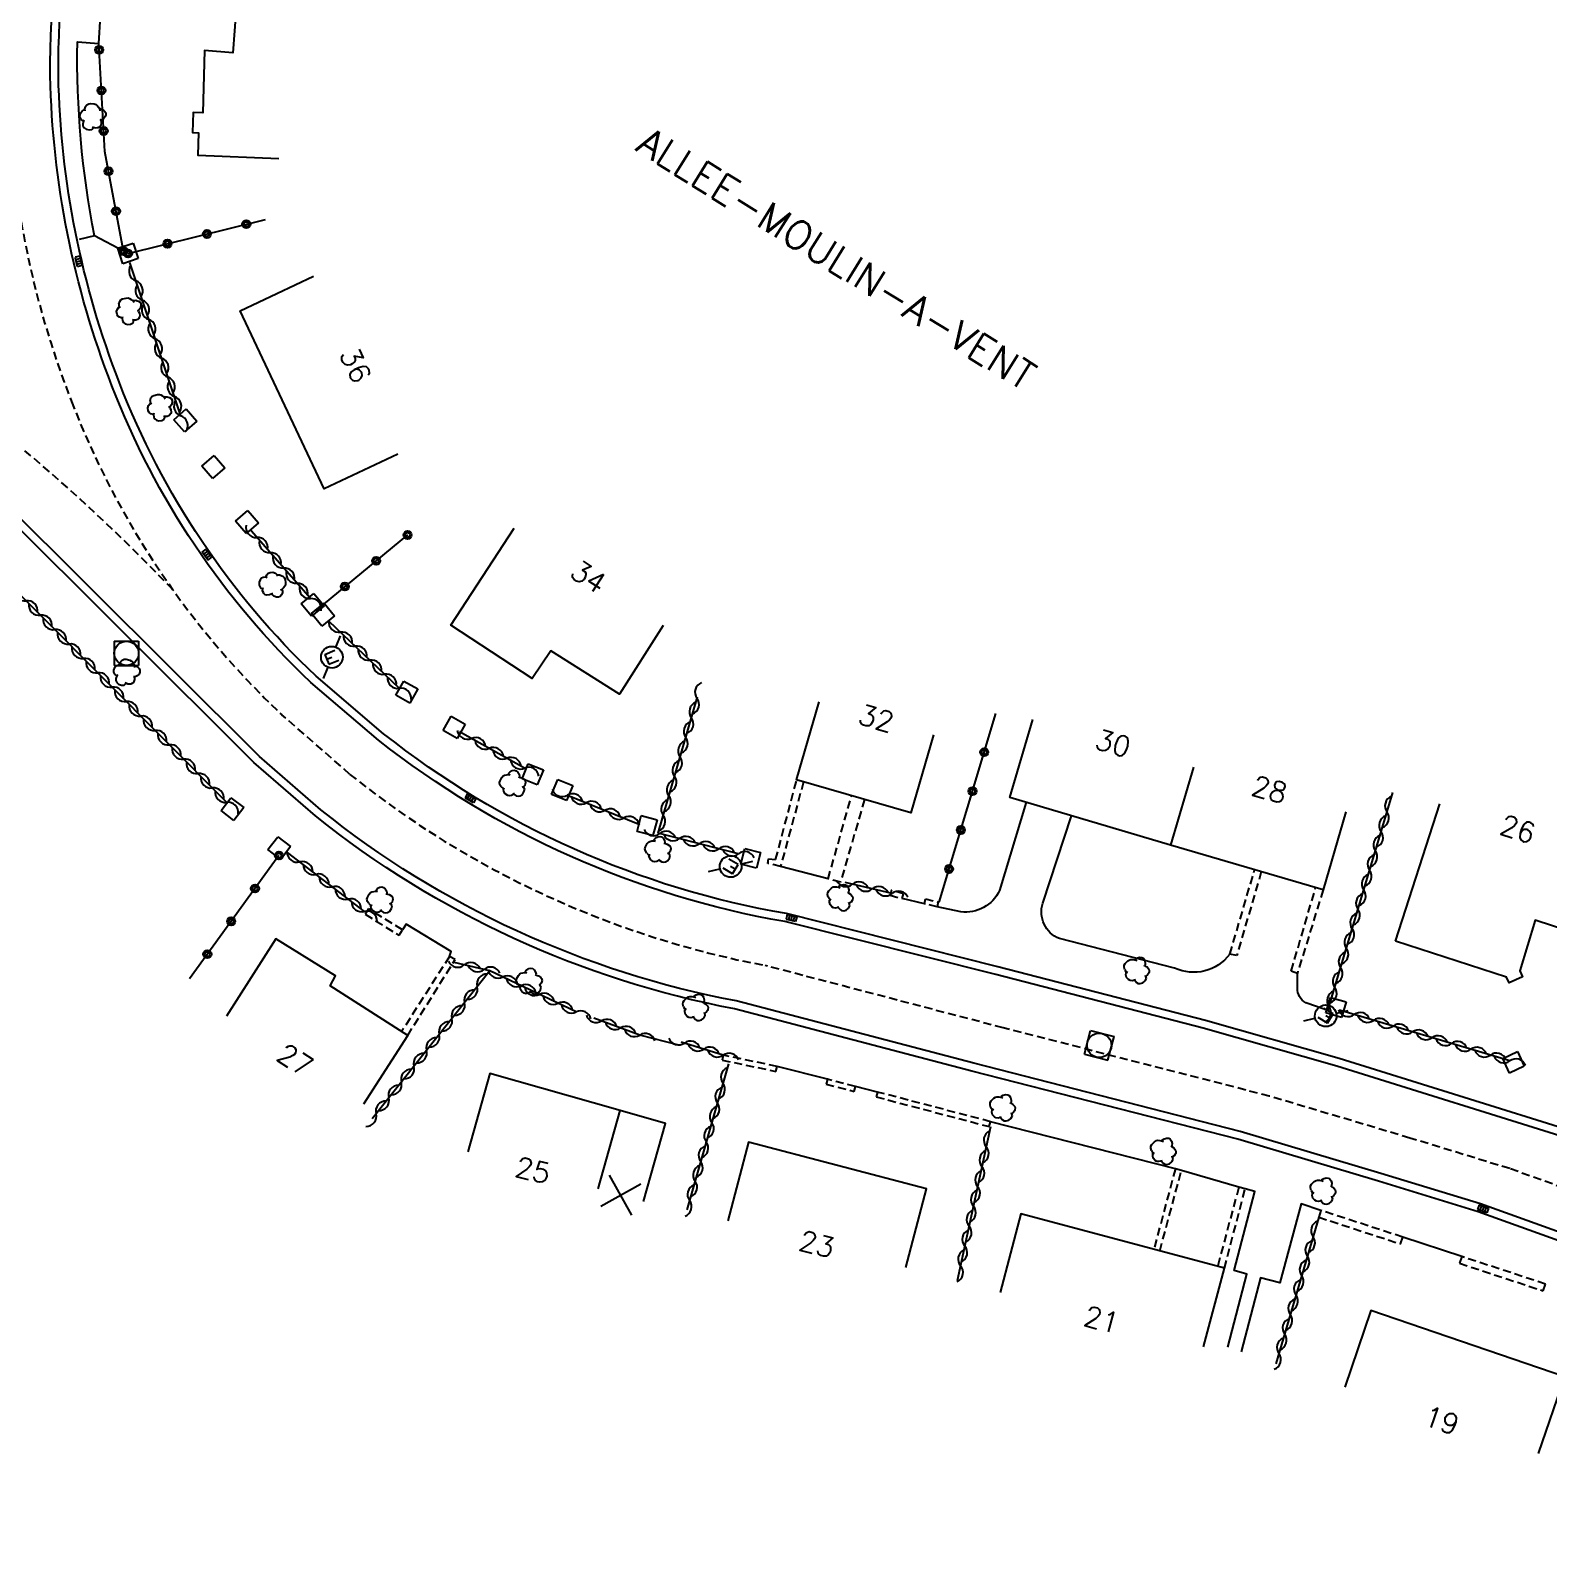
# Model space of a CAD drawing. Header units: millimetres. Extents: x 184999 to 186001, y 128999 to 130000.
# Drawn here: x 185634.3 to 185727.7, y 129605.5 to 129699.5 of the extents above; entities that cross this region are included whole.
import ezdxf
from ezdxf.enums import TextEntityAlignment as Align

# ---------------------------------------------------------------- set-up
doc = ezdxf.new("R2010")
doc.units = ezdxf.units.MM
doc.linetypes.add('DASHED', pattern=[0.75, 0.5, -0.25])
doc.layers.get('0').update_dxf_attribs({"linetype": 'CONTINUOUS'})
for name, color, linetype in [('W0001', 6, 'DASHED'), ('W0008', 7, 'CONTINUOUS'), ('W0100', 7, 'CONTINUOUS'), ('W0112', 1, 'DASHED'), ('W0300', 7, 'CONTINUOUS'), ('W0310', 3, 'CONTINUOUS'), ('W0322', 7, 'CONTINUOUS'), ('W0334', 7, 'CONTINUOUS'), ('W0400', 7, 'CONTINUOUS'), ('W0420', 7, 'CONTINUOUS'), ('W0471', 7, 'CONTINUOUS'), ('W0989', 7, 'CONTINUOUS'), ('W0991', 7, 'CONTINUOUS'), ('W1102', 7, 'CONTINUOUS')]:
    doc.layers.add(name, color=color, linetype=linetype)
doc.styles.get("Standard").update_dxf_attribs({"font": 'romans.shx', "width": 0.85})

# ---------------------------------------------------------------- blocks, each defined once
blk = doc.blocks.new('t991o')
at = {"color": 0, "linetype": 'Continuous'}
for p, q in [((-1, 1), (1, -1)), ((-1, -1), (1, 1))]:
    blk.add_line(p, q, dxfattribs=at)
blk = doc.blocks.new('T420')
for p, q in [((0.75, 0.75), (-0.75, 0.75)), ((-0.75, 0.75), (-0.75, -0.75)), ((0.75, 0.75), (0.75, -0.75)), ((0.75, -0.75), (-0.75, -0.75))]:
    blk.add_line(p, q)
blk.add_ellipse((0, 0), major_axis=(-0.53, 0.53), ratio=1, start_param=3.926991, end_param=10.210176)
blk = doc.blocks.new('T300')
for p, q in [((-0.8, 0.514), (-0.857, 0.343)), ((-0.857, 0.343), (-0.857, 0.171)), ((-0.857, 0.171), (-0.743, 0.057)), ((-0.686, 0.629), (-0.8, 0.514)), ((-0.8, -0.057), (-0.743, 0.057)), ((-0.743, 0.057), (-0.686, 0.114)), ((-0.571, 0.686), (-0.686, 0.629)), ((-0.457, 0.686), (-0.571, 0.686)), ((-0.286, 0.629), (-0.457, 0.686)), ((-0.286, 0.629), (-0.171, 0.743)), ((-0.229, 0.571), (-0.286, 0.629)), ((-0.171, 0.743), (-0.057, 0.8)), ((-0.057, 0.8), (0.057, 0.8)), ((0.057, 0.8), (0.229, 0.743)), ((0.229, 0.743), (0.343, 0.629)), ((0.343, 0.629), (0.4, 0.514)), ((0.457, 0.457), (0.343, 0.457)), ((0.4, 0.514), (0.4, 0.457)), ((0.571, 0.4), (0.457, 0.457)), ((0.571, 0.4), (0.686, 0.286)), ((0.686, 0.286), (0.743, 0.171)), ((0.743, 0.057), (0.686, -0.171)), ((0.743, 0.171), (0.743, 0.057)), ((-0.8, -0.171), (-0.8, -0.057)), ((-0.8, -0.229), (-0.8, -0.171)), ((-0.743, -0.343), (-0.8, -0.229)), ((-0.686, -0.4), (-0.743, -0.343)), ((-0.514, -0.457), (-0.686, -0.4)), ((-0.4, -0.457), (-0.514, -0.457)), ((-0.4, -0.457), (-0.343, -0.457)), ((-0.343, -0.457), (-0.343, -0.4)), ((-0.343, -0.514), (-0.343, -0.457)), ((-0.286, -0.629), (-0.343, -0.514)), ((-0.171, -0.743), (-0.286, -0.629)), ((-0.057, -0.8), (-0.171, -0.743)), ((0.057, -0.8), (-0.057, -0.8)), ((0.171, -0.743), (0.057, -0.8)), ((0.229, -0.686), (0.171, -0.743)), ((0.286, -0.457), (0.229, -0.457)), ((0.286, -0.629), (0.229, -0.686)), ((0.457, -0.4), (0.286, -0.457)), ((0.343, -0.514), (0.286, -0.629)), ((0.343, -0.514), (0.343, -0.457)), ((0.571, -0.343), (0.457, -0.4)), ((0.629, -0.286), (0.571, -0.343)), ((0.686, -0.171), (0.629, -0.286))]:
    blk.add_line(p, q)
blk = doc.blocks.new('t322o')
at = {"color": 0, "linetype": 'Continuous'}
for radius in [0.25, 0.15]:
    blk.add_circle((0, 0), radius, dxfattribs=at)
blk = doc.blocks.new('t310o')
at = {"color": 0, "linetype": 'Continuous'}
for centre, start, end in [((-0.5, 0.375), 216.8699, 323.1304), ((0.5, -0.375), 36.8699, 143.1303)]:
    blk.add_arc(centre, 0.625, start, end, dxfattribs=at)
blk = doc.blocks.new('t112o')
at = {"color": 0, "linetype": 'Continuous'}
for p, q in [((-0.5, 0.5), (0.5, 0.5)), ((-0.5, -0.5), (-0.5, 0.5)), ((0.5, 0.5), (0.5, -0.5)), ((0.5, -0.5), (-0.5, -0.5))]:
    blk.add_line(p, q, dxfattribs=at)
blk = doc.blocks.new('T400')
for p, q in [((-0.15, 0.3), (0.15, 0.3)), ((-0.15, -0.25), (-0.15, 0.3)), ((-0.15, 0.15), (0.15, 0.15)), ((-0.15, 0), (0.15, 0)), ((0.15, 0.3), (0.15, -0.25)), ((-0.15, -0.15), (0.15, -0.15)), ((-0.15, -0.25), (-0.15, -0.3)), ((-0.15, -0.3), (0.15, -0.3)), ((0.15, -0.3), (0.15, -0.25))]:
    blk.add_line(p, q)
blk = doc.blocks.new('T471')
for p, q in [((0.500001, 0.500001), (1.000002, 1.000002)), ((-0.333334, 0.333334), (-0.333334, -0.333334)), ((-0.333334, 0.333334), (0.333334, 0.333334)), ((-0.333334, 0), (0, 0)), ((-0.500001, -0.500001), (-1.000002, -1.000002)), ((-0.333334, -0.333334), (0.333334, -0.333334))]:
    blk.add_line(p, q)
blk.add_ellipse((0, 0), major_axis=(0.471405, 0.471405), ratio=1, start_param=5.497787144, end_param=11.780972451)

msp = doc.modelspace()

# ---------------------------------------------------------------- linework, layer by layer
at = {"layer": 'W0001'}
for points in [[(185780.961, 129605.544, 0.048411), (185756.767, 129617.441), (185746.33, 129621.951), (185725.347, 129629.491), (185719.206, 129631.37), (185710.548, 129633.956), (185694.166, 129638.155), (185679.531, 129641.988, -0.122766), (185653.96, 129653.755), (185650.025, 129657.207), (185650.025, 129657.207), (185649.769, 129657.425, -0.11212), (185636.83, 129676.69, -0.088161), (185632.85, 129696.704, -0.119877), (185639.187, 129723.516)], [(185643.059, 129665.12, 0.051849), (185625.162, 129680.351, 0.05638), (185608.961, 129688.275, 0.046528), (185593.293, 129692.582, 0.130937), (185557.946, 129690.958)]]:
    msp.add_lwpolyline(points, format="xyb", dxfattribs=at)
at = {"layer": 'W0008'}
for points in [[(185772.948, 129665.51), (185759.971, 129648.012), (185747.535, 129630.372), (185746.802, 129629.461, -0.245246), (185738.597, 129627.904), (185729.418, 129631.209), (185714.698, 129635.788), (185706.488, 129638.13), (185693.713, 129641.435), (185680.73, 129644.694, -0.12516), (185655.723, 129655.867), (185651.553, 129659.415, -0.111805), (185639.321, 129677.657, -0.088101), (185635.522, 129696.74, -0.119627), (185641.552, 129722.272)], [(185774.784, 129605.968, 0.039263), (185754.974, 129615.265), (185744.536, 129619.775), (185723.553, 129627.315), (185717.413, 129629.194), (185708.755, 129631.781), (185692.373, 129635.979), (185677.737, 129639.812, -0.122766), (185652.166, 129651.58), (185648.396, 129654.854), (185632.593, 129670.581, 0.104133), (185625.993, 129676.055), (185625.817, 129675.919), (185622.51, 129678.005, 0.104349), (185591.503, 129689.662, 0.072797), (185569.281, 129689.864), (185559.233, 129687.888)]]:
    msp.add_lwpolyline(points, format="xyb", dxfattribs=at)
at = {"layer": 'W0100'}
msp.add_line((185718.316, 129643.488), (185721.055, 129651.938), dxfattribs=at)
for points in [[(185650.761, 129710.284), (185645.771, 129710.596), (185645.37, 129704.172), (185647.179, 129704.001), (185646.851, 129699.516), (185646.752, 129698.166), (185645.014, 129698.293), (185644.908, 129694.46), (185644.314, 129694.477), (185644.28, 129693.258), (185644.652, 129693.234), (185644.595, 129691.856), (185649.59, 129691.649)], [(185656.907, 129673.458), (185652.389, 129671.317), (185647.2, 129682.269), (185651.718, 129684.41)], [(185673.236, 129662.91), (185670.563, 129658.685), (185666.335, 129661.36), (185665.189, 129659.655), (185660.169, 129662.94), (185664.074, 129668.907)], [(185689.878, 129656.183), (185688.488, 129651.379), (185681.46, 129653.412), (185682.849, 129658.215)], [(185715.266, 129651.45), (185713.86, 129646.651), (185704.47, 129649.403), (185694.582, 129652.33), (185696.001, 129657.124)], [(185729.104, 129644.072), (185726.92, 129644.78), (185725.974, 129641.653), (185726.138, 129641.301), (185725.316, 129640.917), (185725.15, 129641.273), (185718.316, 129643.488)], [(185654.831, 129633.474), (185657.519, 129637.69), (185652.744, 129640.735), (185653.076, 129641.349), (185649.403, 129643.634), (185646.366, 129638.871)], [(185672.025, 129627.463), (185673.391, 129632.273), (185670.607, 129633.064), (185662.584, 129635.343), (185661.217, 129630.534)], [(185688.18, 129623.412), (185689.447, 129628.249), (185678.486, 129631.122), (185677.218, 129626.285)], [(185706.491, 129618.528), (185707.782, 129623.358), (185695.266, 129626.704), (185693.975, 129621.873)], [(185727.114, 129611.956), (185728.732, 129616.687), (185716.806, 129620.765), (185715.188, 129616.034)]]:
    msp.add_lwpolyline(points, dxfattribs=at)
at = {"layer": 'W0112'}
for points in [[(185681.88, 129653.291), (185680.472, 129648.086), (185679.693, 129648.271), (185679.723, 129648.546), (185680.166, 129648.504), (185681.46, 129653.412)], [(185685.632, 129652.205), (185684.161, 129647.119), (185683.395, 129647.317), (185684.837, 129652.436)], [(185710.058, 129647.766), (185708.545, 129642.602), (185708.12, 129642.685), (185709.644, 129647.887)], [(185713.86, 129646.651), (185712.275, 129641.502), (185711.895, 129641.645), (185713.402, 129646.786)], [(185657.519, 129637.69), (185660.435, 129642.354), (185660.088, 129642.543), (185657.146, 129637.928)], [(185703.812, 129624.419), (185705.139, 129629.382), (185704.768, 129629.48), (185703.442, 129624.518)], [(185707.782, 129623.358), (185709.063, 129628.245), (185708.67, 129628.345), (185707.366, 129623.469)]]:
    msp.add_lwpolyline(points, dxfattribs=at)
for points in [[(185687.215, 129646.325), (185687.956, 129646.109), (185688.044, 129646.408), (185687.303, 129646.625)], [(185690.11, 129645.599), (185689.326, 129645.794), (185689.38, 129646.102), (185690.164, 129645.906)], [(185654.9, 129645.143), (185656.992, 129643.85), (185657.2, 129644.186), (185655.108, 129645.479)], [(185676.872, 129636.171), (185680.186, 129635.473), (185680.25, 129635.775), (185676.935, 129636.474)], [(185683.272, 129634.686), (185684.995, 129634.24), (185685.072, 129634.539), (185683.35, 129634.986)], [(185686.354, 129633.906), (185693.314, 129632.079), (185693.392, 129632.378), (185686.433, 129634.205)], [(185713.59, 129626.502), (185718.631, 129624.854), (185718.767, 129625.272), (185713.726, 129626.919)], [(185722.255, 129623.663), (185727.409, 129621.971), (185727.546, 129622.388), (185722.392, 129624.08)]]:
    msp.add_lwpolyline(points, close=True, dxfattribs=at)
at = {"layer": 'W0310'}
for p, q in [((185714.157, 129639.232), (185718.145, 129652.637)), ((185662.579, 129641.667), (185655.324, 129632.555)), ((185677.262, 129635.939), (185674.703, 129626.945)), ((185693.39, 129632.061), (185691.346, 129622.582)), ((185713.59, 129626.502), (185710.957, 129617.481))]:
    msp.add_line(p, q, dxfattribs=at)
for points in [[(185643.559, 129675.815), (185640.412, 129685.26)], [(185651.53, 129664.57), (185647.89, 129668.73)], [(185646.379, 129652.03), (185631.173, 129667.304)], [(185657.002, 129659.051), (185652.668, 129663.191)], [(185677.881, 129648.865), (185672.93, 129650.139), (185675.354, 129658.526)], [(185664.719, 129654.136), (185660.715, 129656.376)], [(185667.351, 129652.477), (185671.814, 129650.673)], [(185654.853, 129645.317), (185650.118, 129648.954)], [(185687.328, 129646.417), (185684.452, 129647.095)], [(185667.888, 129639.132), (185662.579, 129641.667), (185660.389, 129642.168)], [(185725.353, 129636.123), (185714.864, 129639.239)], [(185671.798, 129637.712), (185668.977, 129638.758)], [(185676.935, 129636.474), (185674.355, 129637.279)]]:
    msp.add_lwpolyline(points, dxfattribs=at)
at = {"layer": 'W0322'}
msp.add_line((185690.229, 129645.893), (185693.725, 129657.509), dxfattribs=at)
for points in [[(185640.027, 129685.955), (185638.881, 129692.077), (185638.508, 129698.732)], [(185640.308, 129685.811), (185648.769, 129687.902)], [(185657.514, 129668.487), (185651.839, 129663.817)], [(185649.593, 129648.755), (185644.084, 129641.164)]]:
    msp.add_lwpolyline(points, dxfattribs=at)
at = {"layer": 'W0334'}
msp.add_line((185674.209, 129637.09), (185671.798, 129637.712), dxfattribs=at)
for points in [[(185772.827, 129665.599), (185759.85, 129648.1), (185747.415, 129630.462), (185746.769, 129629.658), (185746.496, 129629.877), (185746.448, 129629.819, -0.243114), (185738.754, 129628.379), (185729.577, 129631.683), (185714.841, 129636.268), (185706.62, 129638.612), (185693.836, 129641.919), (185680.833, 129645.183, -0.125205), (185656.04, 129656.254), (185651.887, 129659.788, -0.111738), (185639.787, 129677.839, -0.088085), (185636.022, 129696.747, -0.11961), (185641.997, 129722.045)], [(185640.027, 129685.955), (185638.244, 129686.9, -0.052726), (185637.191, 129698.826), (185638.508, 129698.732), (185638.616, 129700.405), (185637.289, 129700.504, -0.060157), (185639.165, 129711.801), (185640.442, 129711.581), (185645.771, 129710.596)], [(185774.52, 129605.544, 0.039249), (185754.787, 129614.802), (185744.352, 129619.31), (185723.396, 129626.841), (185717.268, 129628.715), (185708.621, 129631.299), (185692.247, 129635.495), (185677.627, 129639.324, -0.122734), (185651.846, 129651.196), (185648.055, 129654.487), (185632.22, 129670.248, 0.105976), (185625.654, 129675.667), (185622.349, 129677.752, 0.104349), (185591.457, 129689.365, 0.072769), (185569.33, 129689.567), (185559.291, 129687.593)], [(185693.943, 129646.603, -0.324831), (185691.561, 129645.299), (185690.11, 129645.599)], [(185708.12, 129642.685, -0.353216), (185704.721, 129641.828), (185697.629, 129643.643, -0.387726), (185696.604, 129645.823)], [(185714.157, 129639.232), (185712.917, 129639.645, -0.279782), (185712.29, 129640.457)]]:
    msp.add_lwpolyline(points, format="xyb", dxfattribs=at)
for points in [[(185638.244, 129686.9), (185637.291, 129686.674)], [(185695.582, 129652.034), (185693.943, 129646.603)], [(185696.604, 129645.823), (185698.385, 129651.204)], [(185683.395, 129647.317), (185680.472, 129648.086)], [(185689.326, 129645.794), (185687.956, 129646.109)], [(185660.088, 129642.543), (185660.203, 129642.847), (185657.425, 129644.54), (185657.2, 129644.186)], [(185712.29, 129640.457), (185712.275, 129641.502)], [(185683.35, 129634.986), (185680.25, 129635.775)], [(185686.433, 129634.205), (185685.072, 129634.539)], [(185704.768, 129629.48), (185693.392, 129632.378)], [(185708.67, 129628.345), (185705.139, 129629.382)], [(185707.993, 129618.495), (185709.162, 129623.001), (185708.385, 129623.23), (185709.666, 129628.088), (185709.063, 129628.245)], [(185713.726, 129626.919), (185712.505, 129627.325), (185711.207, 129622.459), (185710.006, 129622.772), (185708.811, 129618.215)], [(185722.392, 129624.08), (185718.767, 129625.272)]]:
    msp.add_lwpolyline(points, dxfattribs=at)
at = {"layer": 'W1102'}
for p, q in [((185705.876, 129654.202), (185704.47, 129649.403)), ((185669.24, 129628.254), (185670.607, 129633.064))]:
    msp.add_line(p, q, dxfattribs=at)

# ---------------------------------------------------------------- block references
at = {"layer": 'W0112'}
for p, rotation in [((185640.308, 129685.811), 108.425848476842), ((185643.839, 129675.534), 131.181049161537), ((185645.559, 129672.67), 131.181049161537), ((185647.633, 129669.283), 131.181049161537), ((185651.671, 129664.185), 219.4532960005477), ((185652.306, 129663.58), 219.4532960005477), ((185657.469, 129658.815), 150.7793724484116), ((185660.383, 129656.651), 150.7793724484116), ((185665.219, 129653.755), 337.9974530262896), ((185667.027, 129652.789), 337.9974530262896), ((185646.733, 129651.617), 142.4681790310167), ((185672.257, 129650.606), 165.5650643127559), ((185649.615, 129649.218), 142.4681790310167), ((185678.623, 129648.588), 165.6824673092214), ((185714.654, 129639.41), 163.4544665313601), ((185725.578, 129636.036), 205.0348645753737)]:
    msp.add_blockref('t112o', p, dxfattribs=dict(at, rotation=rotation))
at = {"layer": 'W0300'}
for p, rotation in [((185638.147, 129694.307), 97.05949815456046), ((185640.368, 129682.38), 117.9802689618709), ((185642.288, 129676.449), 117.9802689618709), ((185649.308, 129665.417), 23.0438900748547), ((185640.242, 129660.1), 90), ((185663.936, 129653.221), 165.3109133015673), ((185672.885, 129649.151), 165.3109133015673), ((185655.773, 129646.041), 165.3109133015673), ((185684.095, 129646.252), 148.6878661138856), ((185664.957, 129641.045), 165.3109133015673), ((185702.346, 129641.776), 148.6878661138856), ((185675.193, 129639.497), 148.6878661138856), ((185694.095, 129633.324), 148.6878661138856), ((185703.991, 129630.643), 148.6878661138856), ((185713.817, 129628.197), 148.6878661138856)]:
    msp.add_blockref('T300', p, dxfattribs=dict(at, rotation=rotation))
at = {"layer": 'W0310'}
for p, rotation in [((185640.793, 129684.117), 108.425848476842), ((185641.188, 129682.931), 108.425848476842), ((185641.583, 129681.745), 108.425848476842), ((185641.978, 129680.559), 108.425848476842), ((185642.373, 129679.373), 108.425848476842), ((185642.769, 129678.187), 108.425848476842), ((185643.164, 129677.001), 108.425848476842), ((185643.559, 129675.815), 108.425848476842), ((185648.237, 129668.334), 131.181049161537), ((185649.06, 129667.393), 131.181049161537), ((185649.883, 129666.452), 131.181049161537), ((185650.706, 129665.511), 131.181049161537), ((185651.53, 129664.57), 131.181049161537), ((185634.033, 129664.432), 134.8707781783726), ((185634.915, 129663.546), 134.8707781783726), ((185635.796, 129662.66), 134.8707781783726), ((185636.678, 129661.774), 134.8707781783726), ((185653.387, 129662.505), 136.3078248597406), ((185637.56, 129660.889), 134.8707781783726), ((185654.291, 129661.641), 136.3078248597406), ((185638.442, 129660.003), 134.8707781783726), ((185655.194, 129660.778), 136.3078248597406), ((185656.098, 129659.914), 136.3078248597406), ((185639.324, 129659.117), 134.8707781783726), ((185657.002, 129659.051), 136.3078248597406), ((185640.206, 129658.231), 134.8707781783726), ((185675.328, 129658.437), 73.87701373608864), ((185641.088, 129657.345), 134.8707781783726), ((185674.981, 129657.237), 73.87701373608864), ((185641.97, 129656.459), 134.8707781783726), ((185674.634, 129656.036), 73.87701373608864), ((185642.852, 129655.573), 134.8707781783726), ((185661.446, 129655.966), 150.7793724484116), ((185662.537, 129655.356), 150.7793724484116), ((185643.733, 129654.687), 134.8707781783726), ((185663.628, 129654.746), 150.7793724484116), ((185674.287, 129654.835), 73.87701373608864), ((185644.615, 129653.802), 134.8707781783726), ((185664.719, 129654.136), 150.7793724484116), ((185673.94, 129653.634), 73.87701373608864), ((185645.497, 129652.916), 134.8707781783726), ((185673.593, 129652.433), 73.87701373608864), ((185646.379, 129652.03), 134.8707781783726), ((185667.351, 129652.477), 337.9974530262896), ((185668.51, 129652.009), 337.9974530262896), ((185717.788, 129651.439), 73.4336218334109), ((185669.669, 129651.54), 337.9974530262896), ((185670.828, 129651.072), 337.9974530262896), ((185673.246, 129651.232), 73.87701373608864), ((185673.038, 129650.111), 165.5650643127559), ((185717.432, 129650.241), 73.4336218334109), ((185674.249, 129649.8), 165.5650643127559), ((185675.459, 129649.488), 165.5650643127559), ((185676.67, 129649.177), 165.5650643127559), ((185717.075, 129649.042), 73.4336218334109), ((185650.888, 129648.363), 142.4681790310167), ((185677.881, 129648.865), 165.5650643127559), ((185716.719, 129647.844), 73.4336218334109), ((185651.879, 129647.601), 142.4681790310167), ((185652.87, 129646.84), 142.4681790310167), ((185716.363, 129646.646), 73.4336218334109), ((185653.861, 129646.078), 142.4681790310167), ((185684.894, 129646.991), 166.7349209332643), ((185686.111, 129646.704), 166.7349209332643), ((185687.328, 129646.417), 166.7349209332643), ((185654.853, 129645.317), 142.4681790310167), ((185716.006, 129645.448), 73.4336218334109), ((185715.65, 129644.25), 73.4336218334109), ((185715.293, 129643.052), 73.4336218334109), ((185661.003, 129642.028), 167.1019647910886), ((185662.222, 129641.749), 167.1019647910886), ((185714.937, 129641.854), 73.4336218334109), ((185661.8, 129640.689), 231.473216730008), ((185663.376, 129641.286), 154.4784032157976), ((185664.504, 129640.748), 154.4784032157976), ((185714.581, 129640.656), 73.4336218334109), ((185661.022, 129639.711), 231.473216730008), ((185665.632, 129640.209), 154.4784032157976), ((185666.76, 129639.67), 154.4784032157976), ((185714.224, 129639.458), 73.4336218334109), ((185660.243, 129638.733), 231.473216730008), ((185667.888, 129639.132), 154.4784032157976), ((185669.454, 129638.581), 159.6655749110292), ((185715.767, 129638.971), 163.4544665313601), ((185716.965, 129638.615), 163.4544665313601), ((185659.465, 129637.755), 231.473216730008), ((185670.626, 129638.147), 159.6655749110292), ((185671.798, 129637.712), 159.6655749110292), ((185718.163, 129638.259), 163.4544665313601), ((185719.362, 129637.903), 163.4544665313601), ((185658.686, 129636.777), 231.473216730008), ((185674.549, 129637.219), 162.6694313401642), ((185675.742, 129636.846), 162.6694313401642), ((185720.56, 129637.547), 163.4544665313601), ((185721.758, 129637.191), 163.4544665313601), ((185722.956, 129636.835), 163.4544665313601), ((185657.907, 129635.799), 231.473216730008), ((185676.935, 129636.474), 162.6694313401642), ((185724.155, 129636.479), 163.4544665313601), ((185725.353, 129636.123), 163.4544665313601), ((185657.129, 129634.821), 231.473216730008), ((185676.92, 129634.737), 254.1197947500158), ((185656.35, 129633.844), 231.473216730008), ((185676.578, 129633.534), 254.1197947500158), ((185655.572, 129632.866), 231.473216730008), ((185676.236, 129632.332), 254.1197947500158), ((185675.894, 129631.13), 254.1197947500158), ((185693.126, 129630.839), 257.836226942862), ((185675.552, 129629.927), 254.1197947500158), ((185675.21, 129628.725), 254.1197947500158), ((185692.863, 129629.617), 257.836226942862), ((185692.6, 129628.395), 257.836226942862), ((185674.868, 129627.523), 254.1197947500158), ((185692.336, 129627.173), 257.836226942862), ((185692.073, 129625.951), 257.836226942862), ((185713.24, 129625.302), 253.7276130032507), ((185691.809, 129624.729), 257.836226942862), ((185712.889, 129624.102), 253.7276130032507), ((185691.546, 129623.507), 257.836226942862), ((185712.539, 129622.902), 253.7276130032507), ((185712.189, 129621.702), 253.7276130032507), ((185711.839, 129620.502), 253.7276130032507), ((185711.488, 129619.302), 253.7276130032507), ((185711.138, 129618.102), 253.7276130032507)]:
    msp.add_blockref('t310o', p, dxfattribs=dict(at, rotation=rotation))
at = {"layer": 'W0322'}
for p, rotation in [((185638.53, 129698.339), 93.20882057612039), ((185638.67, 129695.843), 93.20882057612039), ((185638.81, 129693.347), 93.20882057612039), ((185639.107, 129690.87), 100.599254500092), ((185639.567, 129688.413), 100.599254500092), ((185645.162, 129687.011), 13.8858938305202), ((185647.589, 129687.611), 13.8858938305202), ((185640.027, 129685.955), 100.599254500092), ((185642.735, 129686.411), 13.8858938305202), ((185640.308, 129685.811), 13.8858938305202), ((185657.514, 129668.487), 219.4532960005477), ((185655.584, 129666.898), 219.4532960005477), ((185653.653, 129665.31), 219.4532960005477), ((185693.004, 129655.115), 73.25165051511951), ((185692.284, 129652.721), 73.25165051511951), ((185691.563, 129650.327), 73.25165051511951), ((185649.593, 129648.755), 234.0326347766389), ((185690.843, 129647.933), 73.25165051511951), ((185648.125, 129646.731), 234.0326347766389), ((185646.656, 129644.708), 234.0326347766389), ((185645.188, 129642.685), 234.0326347766389)]:
    msp.add_blockref('t322o', p, dxfattribs=dict(at, rotation=rotation))
at = {"layer": 'W0400'}
for p, rotation in [((185637.274, 129685.316), 193.857812364435), ((185645.175, 129667.273), 35.0686995836825), ((185661.383, 129652.291), 238.6878661138857), ((185681.135, 129644.915), 255.9105130497504), ((185723.698, 129627.02), 250.2334555524758)]:
    msp.add_blockref('T400', p, dxfattribs=dict(at, rotation=rotation))
at = {"layer": 'W0420'}
for p, rotation in [((185640.212, 129661.202), 90), ((185700.081, 129637.079), 165.6245366357124)]:
    msp.add_blockref('T420', p, dxfattribs=dict(at, rotation=rotation))
at = {"layer": 'W0471'}
for p, rotation in [((185652.853, 129660.963), 23.0438900748547), ((185677.397, 129648.085), 148.6878661138856), ((185714.022, 129638.895), 148.6878661138856)]:
    msp.add_blockref('T471', p, dxfattribs=dict(at, rotation=rotation))
at = {"layer": 'W0991', "rotation": 74.13941439870592}
msp.add_blockref('t991o', (185670.633, 129627.859), dxfattribs=at)

# ---------------------------------------------------------------- texts
at = {"layer": 'W0989'}
msp.add_text('ALLEE-MOULIN-A-VENT', height=1.75, rotation=328.11594, dxfattribs=at).set_placement((185683.921, 129685.487), align=Align.MIDDLE)
at = {"layer": 'W0991'}
for s, rotation, p in [('36', 295.35263, (185654.313, 129678.934)), ('34', 326.79563, (185668.655, 129665.909)), ('32', 343.86816, (185686.363, 129657.199)), ('30', 343.51235, (185700.939, 129655.663)), ('28', 343.66568, (185710.571, 129652.826)), ('26', 342.03407, (185725.85, 129650.383)), ('27', 327.47846, (185650.598, 129636.173)), ('25', 346.46423, (185665.229, 129629.394)), ('23', 345.31091, (185682.699, 129624.849)), ('21', 345.03518, (185700.233, 129620.201)), ('19', 341.1212, (185721.151, 129613.995))]:
    msp.add_text(s, height=1.25, rotation=rotation, dxfattribs=at).set_placement(p, align=Align.MIDDLE)

doc.saveas('drawing.dxf')
